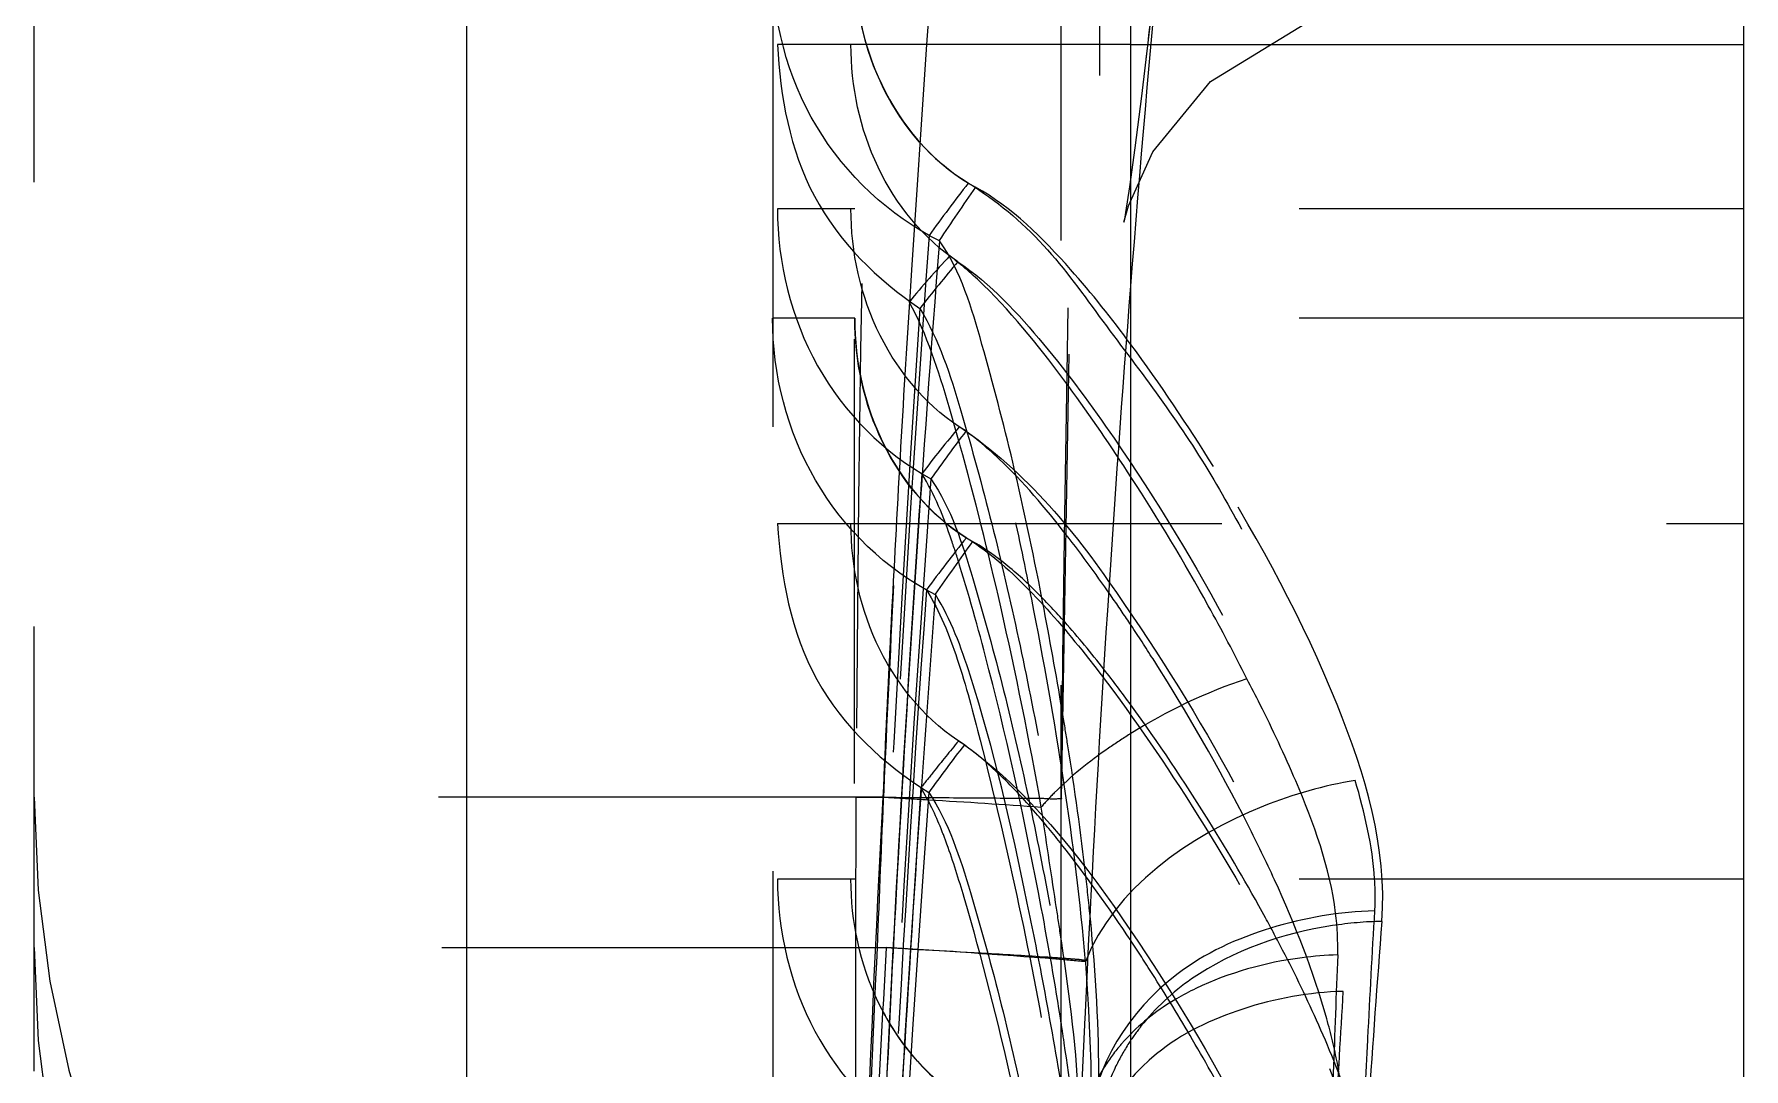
# Model space of a CAD drawing. Header units: millimetres. Extents: x 309 to 11345, y -1340 to 1318.
# Drawn here: x 10480.52 to 10486.8, y -625.11 to -621.3 of the extents above; entities that cross this region are included whole.
import ezdxf

# ---------------------------------------------------------------- set-up
doc = ezdxf.new("R2010")
doc.units = ezdxf.units.MM
doc.header["$LTSCALE"] = 16.335
doc.linetypes.add('HIDDEN', pattern=[0.2, 0.1, -0.1])
doc.layers.get('0').update_dxf_attribs({"linetype": 'CONTINUOUS'})
doc.layers.add('DEFAULT_2', color=8, linetype='HIDDEN')

msp = doc.modelspace()

# ---------------------------------------------------------------- linework, layer by layer
at = {"color": 7, "linetype": 'Continuous'}
for p, q in [((10482.1097, -359.8011), (10482.1097, -644.1785)), ((10486.8039, -631.8375), (10486.8039, -372.1421)), ((10484.5507, -641.2175), (10484.5507, -534.4628)), ((10484.5507, -621.3427), (10486.8039, -621.3427))]:
    msp.add_line(p, q, dxfattribs=at)
for centre, radius, start, end in [((10477.8068, -627.3062), 8.0393, 29.03246, 32.94871), ((10479.033, -626.6285), 6.6383, 26.42998, 29.05411), ((10480.6795, -625.9616), 4.8689, 26.78947, 28.0265), ((10480.6038, -625.9992), 4.9535, 23.18966, 26.7838), ((10566.7514, -627.9326), 81.5045, 177.718675, 178.328836)]:
    msp.add_arc(centre, radius, start, end, dxfattribs=at)
msp.add_open_spline([(10484.9775, -623.6737), (10484.8268, -623.7229), (10484.6819, -623.7928), (10484.5475, -623.8767)], degree=3, dxfattribs=at)
for points, knots in [([(10485.3115, -624.6882), (10485.3127, -624.6369), (10485.3014, -624.4156), (10485.2237, -624.2041), (10485.1571, -624.0487)], [0, 0, 0, 0, 0.233023, 1, 1, 1, 1]), ([(10485.3115, -624.6882), (10485.2677, -624.6892), (10485.089, -624.7035), (10484.9123, -624.7528), (10484.7903, -624.8114)], [0, 0, 0, 0, 0.244543, 1, 1, 1, 1]), ([(10484.7903, -624.8114), (10484.766, -624.8231), (10484.675, -624.8709), (10484.592, -624.9348), (10484.5398, -624.99)], [0, 0, 0, 0, 0.261381, 1, 1, 1, 1])]:
    msp.add_open_spline(points, degree=3, knots=knots, dxfattribs=at)
at = {"layer": 'DEFAULT_2', "color": 8, "linetype": 'HIDDEN'}
for p, q in [((10480.5213, -631.6491), (10480.5213, -372.3306)), ((10483.2527, -516.5696), (10483.2348, -627.3254)), ((10483.5367, -627.3254), (10483.5227, -516.5696)), ((10484.294, -571.4244), (10484.294, -634.6582)), ((10484.5507, -621.3427), (10483.2527, -621.3427)), ((10486.8039, -621.946), (10483.2527, -621.946)), ((10486.8039, -622.3482), (10483.2348, -622.3482)), ((10483.2527, -623.1023), (10486.8039, -623.1023)), ((10483.6402, -624.1078), (10480.5213, -624.1078)), ((10486.8039, -624.4095), (10483.2527, -624.4095)), ((10483.6527, -624.6619), (10480.5213, -624.6608))]:
    msp.add_line(p, q, dxfattribs=at)
for points in [[(10484.2964, -624.1139), (10484.3475, -621.1122), (10484.524, -616.4316), (10484.5507, -615.8253)], [(10484.6644, -620.9097), (10484.5903, -621.5328), (10484.5664, -621.7222), (10484.5469, -621.8659), (10484.5323, -621.9606), (10484.528, -621.9852)], [(10484.543, -621.935), (10484.6325, -621.737), (10484.8437, -621.4783), (10485.1908, -621.2671)], [(10484.528, -621.9852), (10484.5261, -621.9951), (10484.543, -621.935)]]:
    msp.add_lwpolyline(points, dxfattribs=at)
for centre, radius, start, end in [((10590.7643, -628.8711), 107.228, 175.619168, 177.038486), ((10569.8319, -628.9269), 85.5443, 174.639062, 175.509881), ((10489.8779, -626.4345), 7.4896, 142.27699, 144.11268), ((10490.2397, -626.2855), 7.6613, 144.78367, 146.55498), ((10585.3256, -629.4565), 101.7858, 175.823876, 177.300117), ((10581.2953, -629.7309), 97.7484, 175.50169, 176.205174), ((10489.0554, -626.4449), 6.7041, 140.05768, 141.94688), ((10568.8134, -628.8467), 84.5226, 175.510033, 176.320398), ((10586.5281, -628.7351), 102.9927, 176.411367, 176.750513), ((10585.9753, -629.2747), 102.4358, 176.102869, 178.48774), ((10489.1078, -627.0221), 6.7217, 140.50875, 142.38836), ((10489.3807, -626.8851), 6.8214, 142.82392, 144.6569), ((10471.1655, -626.3394), 13.2361, 12.79226, 15.45081), ((10576.7882, -628.2001), 93.2381, 176.73949, 177.112671), ((10585.2057, -629.9485), 101.6657, 176.035777, 176.722004), ((10471.5332, -625.8371), 12.9277, 10.78761, 13.2322), ((10585.7982, -630.461), 102.2587, 175.781666, 178.468293), ((10489.7908, -627.7848), 7.4557, 141.61274, 143.46279), ((10490.0983, -627.6596), 7.5978, 143.76597, 145.5607), ((10582.5756, -629.8169), 99.0316, 176.204546, 176.900471), ((10590.9105, -628.881), 107.3746, 177.037245, 177.439549), ((10585.1979, -630.6186), 101.658, 175.897588, 177.207751), ((10580.164, -630.7759), 96.6156, 175.600547, 176.252734), ((10469.0619, -626.8344), 15.3971, 10.06081, 12.85557), ((10468.71, -626.3863), 15.8037, 9.36845, 10.8279), ((10567.823, -628.7832), 83.5301, 176.320285, 177.204937), ((10479.0303, -627.153), 6.6338, 33.65838, 34.65915), ((10478.539, -627.4795), 7.2237, 32.47945, 33.65448), ((10568.6818, -627.7749), 85.1206, 177.123634, 177.530846), ((10480.4574, -626.7583), 5.069, 36.13318, 37.99406), ((10469.7313, -626.2219), 14.7693, 8.96882, 9.3839), ((10489.3145, -628.073), 6.7949, 142.28042, 144.12511), ((10489.0981, -628.2071), 6.7355, 140.27106, 141.5241), ((10489.0533, -628.172), 6.6785, 141.52084, 142.15056), ((10484.5433, -624.1078), 4.022, 180, 255.69714), ((10556.0933, -628.0534), 72.5604, 176.882912, 178.075327), ((10585.663, -631.5003), 102.1235, 175.839437, 178.447289), ((10586.2423, -628.671), 102.7017, 177.440263, 177.76223), ((10585.0341, -631.0485), 101.4941, 176.059819, 176.746579), ((10585.3433, -629.9565), 101.8036, 176.721933, 177.407861), ((10481.6797, -626.3408), 3.33, 38.1853, 40.75753), ((10583.6086, -629.8727), 100.0661, 176.900566, 177.388337), ((10581.743, -630.8818), 98.1981, 176.251286, 176.896116), ((10470.8171, -627.0422), 13.6416, 8.87245, 10.68069), ((10547.6055, -629.3606), 62.3167, 175.586302, 176.206226), ((10484.5433, -624.6608), 4.022, 180, 255.56), ((10547.0438, -627.7322), 63.4992, 177.227616, 178.045311), ((10480.5213, -685.1476), 60.566, 86.682492, 87.068238), ((10478.4878, -628.6652), 7.2803, 32.47564, 33.59515), ((10559.6388, -628.3752), 75.3358, 177.21135, 177.369736), ((10469.1342, -627.6553), 15.3645, 9.29819, 10.7983), ((10478.138, -628.8889), 7.6954, 30.35593, 32.48271), ((10662.0476, -624.9002), 177.7535, 180.004171, 180.200308), ((10563.3848, -628.5447), 79.0856, 177.371598, 177.983241), ((10473.3338, -626.639), 11.0928, 8.43403, 8.81947), ((10485.0804, -625.5019), 0.7446, 136.5641, 140.73667), ((10485.2374, -625.4626), 0.8268, 141.69799, 147.01478), ((10478.5751, -628.6375), 7.1912, 27.93301, 30.38733)]:
    msp.add_arc(centre, radius, start, end, dxfattribs=at)
for points, knots in [([(10483.8637, -612.4249), (10483.8328, -613.3968), (10483.6951, -617.2901), (10483.5556, -621.1844), (10483.5413, -624.1078)], [0, 0, 0, 0, 0.249602, 1, 1, 1, 1]), ([(10484.5709, -616.5588), (10484.5429, -617.084), (10484.5094, -617.8599), (10484.477, -618.8711), (10484.4591, -619.5719), (10484.4465, -620.2131), (10484.4389, -620.7817), (10484.4358, -621.2666), (10484.4371, -621.6561), (10484.4417, -621.9209), (10484.4489, -622.0753), (10484.4547, -622.1572), (10484.4613, -622.1969), (10484.4688, -622.2389), (10484.4928, -622.218), (10484.4956, -622.18), (10484.5134, -622.1161), (10484.5265, -622.024), (10484.5446, -621.9044), (10484.5722, -621.6919), (10484.6117, -621.3655), (10484.6439, -621.0882), (10484.6618, -620.9346)], [0, 0, 0, 0, 0.22556, 0.333009, 0.433885, 0.526172, 0.608026, 0.677766, 0.733963, 0.775461, 0.790448, 0.801481, 0.808553, 0.811788, 0.813648, 0.819061, 0.828427, 0.841761, 0.859045, 0.880247, 0.933691, 1, 1, 1, 1]), ([(10483.848, -622.0645), (10483.6643, -621.972), (10483.3425, -621.6728), (10483.233, -621.2491), (10483.2348, -621.041)], [0, 0, 0, 0, 0.497057, 1, 1, 1, 1]), ([(10483.9538, -621.8521), (10483.8205, -621.7717), (10483.6043, -621.5176), (10483.5367, -621.1994), (10483.5367, -621.041)], [0, 0, 0, 0, 0.495664, 1, 1, 1, 1]), ([(10483.5367, -621.041), (10483.5367, -621.2044), (10483.6087, -621.533), (10483.8398, -621.7905), (10483.9806, -621.8675)], [0, 0, 0, 0, 0.504461, 1, 1, 1, 1]), ([(10483.2527, -621.3427), (10483.2623, -621.5336), (10483.3336, -621.9249), (10483.6192, -622.2079), (10483.7764, -622.3126)], [0, 0, 0, 0, 0.503026, 1, 1, 1, 1]), ([(10483.9155, -622.1408), (10483.7893, -622.0567), (10483.5867, -621.8056), (10483.5227, -621.4965), (10483.5227, -621.3427)], [0, 0, 0, 0, 0.496451, 1, 1, 1, 1]), ([(10483.9538, -621.8521), (10484.0562, -621.9139), (10484.2409, -622.0702), (10484.4457, -622.3598), (10484.6584, -622.6351), (10484.8483, -622.9186), (10485.0048, -623.2104), (10485.2037, -623.5742), (10485.3177, -623.858), (10485.3758, -624.0466)], [0, 0, 0, 0, 0.135573, 0.2693, 0.401244, 0.529994, 0.655364, 0.776331, 1, 1, 1, 1]), ([(10483.2527, -621.946), (10483.2527, -622.1445), (10483.3497, -622.5473), (10483.6446, -622.8446), (10483.8165, -622.9391)], [0, 0, 0, 0, 0.503047, 1, 1, 1, 1]), ([(10483.9456, -622.7632), (10483.8109, -622.6822), (10483.5919, -622.4267), (10483.5227, -622.1056), (10483.5227, -621.946)], [0, 0, 0, 0, 0.496086, 1, 1, 1, 1]), ([(10484.3843, -624.7129), (10484.3662, -624.4922), (10484.3101, -624.0463), (10484.2108, -623.4908), (10484.1181, -623.0415), (10484.0379, -622.7034), (10483.9604, -622.4221), (10483.8959, -622.1992), (10483.8487, -622.0881), (10483.81, -622.0442)], [0, 0, 0, 0, 0.242399, 0.491353, 0.617497, 0.744414, 0.871883, 0.936014, 1, 1, 1, 1]), ([(10484.1176, -622.878), (10484.0833, -622.7328), (10484.0098, -622.4589), (10483.9274, -622.1762), (10483.8479, -622.0645)], [0, 0, 0, 0, 0.5212, 1, 1, 1, 1]), ([(10484.3231, -622.5994), (10484.2269, -622.4687), (10484.0921, -622.2969), (10483.9294, -622.1521), (10483.8854, -622.1197)], [0, 0, 0, 0, 0.747855, 1, 1, 1, 1]), ([(10483.9155, -622.1408), (10484.0364, -622.2222), (10484.2369, -622.438), (10484.5713, -622.8927), (10484.9207, -623.4705), (10485.236, -624.1408), (10485.3452, -624.6086), (10485.3322, -624.8222)], [0, 0, 0, 0, 0.14129, 0.280575, 0.548311, 0.792627, 1, 1, 1, 1]), ([(10483.9233, -622.8131), (10483.9104, -622.7666), (10483.8596, -622.5884), (10483.8028, -622.4094), (10483.7373, -622.2886)], [0, 0, 0, 0, 0.259913, 1, 1, 1, 1]), ([(10483.8331, -623.3646), (10483.6521, -623.2726), (10483.3394, -622.9704), (10483.2349, -622.5536), (10483.2348, -622.3482)], [0, 0, 0, 0, 0.497068, 1, 1, 1, 1]), ([(10483.9467, -623.1549), (10483.8155, -623.0738), (10483.6032, -622.8206), (10483.5367, -622.5052), (10483.5367, -622.3482)], [0, 0, 0, 0, 0.495699, 1, 1, 1, 1]), ([(10483.5367, -622.3482), (10483.5367, -622.5096), (10483.6073, -622.834), (10483.8322, -623.0902), (10483.9698, -623.1686)], [0, 0, 0, 0, 0.504831, 1, 1, 1, 1]), ([(10483.7764, -622.3126), (10483.8467, -622.4278), (10483.932, -622.6974), (10484.0432, -623.1039), (10484.1404, -623.5251), (10484.2514, -624.08), (10484.3579, -624.748), (10484.3927, -625.2822), (10484.3804, -625.5368)], [0, 0, 0, 0, 0.122756, 0.253402, 0.384809, 0.515451, 0.768182, 1, 1, 1, 1]), ([(10483.9456, -622.7632), (10484.0648, -622.847), (10484.2789, -623.0464), (10484.6084, -623.5056), (10484.8975, -623.9731), (10485.1277, -624.4472), (10485.2683, -624.7834), (10485.3432, -625.1129), (10485.3569, -625.3268), (10485.3612, -625.4287)], [0, 0, 0, 0, 0.141454, 0.280657, 0.548068, 0.673812, 0.792259, 0.901001, 1, 1, 1, 1]), ([(10483.9222, -623.256), (10483.9127, -623.2254), (10483.8756, -623.1101), (10483.8305, -622.9956), (10483.7831, -622.9199)], [0, 0, 0, 0, 0.263906, 1, 1, 1, 1]), ([(10485.4736, -624.5649), (10485.4945, -624.2944), (10485.3134, -623.6949), (10485.0283, -623.1728), (10484.855, -622.8939)], [0, 0, 0, 0, 0.452437, 1, 1, 1, 1]), ([(10483.8165, -622.9391), (10483.8914, -623.0481), (10483.9764, -623.3157), (10484.0871, -623.7164), (10484.1825, -624.1352), (10484.2905, -624.6873), (10484.3929, -625.3522), (10484.4239, -625.8838), (10484.4098, -626.1369)], [0, 0, 0, 0, 0.121226, 0.251771, 0.383327, 0.514279, 0.767607, 1, 1, 1, 1]), ([(10483.2527, -623.1023), (10483.2653, -623.2991), (10483.3374, -623.7045), (10483.6434, -623.9879), (10483.8086, -624.0911)], [0, 0, 0, 0, 0.503085, 1, 1, 1, 1]), ([(10483.9397, -623.9159), (10483.8067, -623.8342), (10483.5909, -623.5796), (10483.5227, -623.2608), (10483.5227, -623.1023)], [0, 0, 0, 0, 0.496159, 1, 1, 1, 1]), ([(10483.9467, -623.1549), (10484.0368, -623.2107), (10484.1945, -623.3548), (10484.4627, -623.6728), (10484.8546, -624.2407), (10485.1434, -624.7538), (10485.2824, -625.1064)], [0, 0, 0, 0, 0.133221, 0.265227, 0.523426, 1, 1, 1, 1]), ([(10483.8003, -623.346), (10483.8494, -623.425), (10483.9227, -623.6095), (10484.025, -624.0004), (10484.1442, -624.5054), (10484.2611, -625.111), (10484.3208, -625.5153), (10484.3448, -625.7155)], [0, 0, 0, 0, 0.114345, 0.241465, 0.497599, 0.752007, 1, 1, 1, 1]), ([(10485.0795, -624.4121), (10485.0486, -624.3445), (10484.9138, -624.0664), (10484.7588, -623.7983), (10484.6328, -623.6004)], [0, 0, 0, 0, 0.240693, 1, 1, 1, 1]), ([(10484.2267, -624.7767), (10484.2089, -624.6834), (10484.1336, -624.3083), (10484.0482, -623.9342), (10483.9606, -623.6602)], [0, 0, 0, 0, 0.248246, 1, 1, 1, 1]), ([(10483.9397, -623.9159), (10484.1739, -624.0833), (10484.5293, -624.5387), (10484.889, -625.1278), (10485.1203, -625.6021), (10485.2609, -625.9382), (10485.337, -626.2676), (10485.351, -626.4817), (10485.3553, -626.5836)], [0, 0, 0, 0, 0.279764, 0.54746, 0.673351, 0.791957, 0.900862, 1, 1, 1, 1]), ([(10484.5475, -623.8767), (10484.5209, -623.8933), (10484.423, -623.9577), (10484.3306, -624.0314), (10484.2701, -624.0925)], [0, 0, 0, 0, 0.266681, 1, 1, 1, 1]), ([(10484.4027, -624.5557), (10484.3976, -624.5034), (10484.3749, -624.2907), (10484.3452, -624.0788), (10484.32, -623.9194)], [0, 0, 0, 0, 0.245369, 1, 1, 1, 1]), ([(10485.3758, -624.0466), (10485.2606, -624.066), (10484.8737, -624.1742), (10484.4899, -624.4434), (10484.3843, -624.7129)], [0, 0, 0, 0, 0.287651, 1, 1, 1, 1]), ([(10485.4479, -624.5265), (10485.4502, -624.4876), (10485.4483, -624.3248), (10485.4105, -624.165), (10485.3759, -624.0466)], [0, 0, 0, 0, 0.24015, 1, 1, 1, 1]), ([(10483.5413, -624.1078), (10483.5398, -624.3612), (10483.5388, -624.8583), (10483.5415, -625.5802), (10483.5462, -626.2456), (10483.5504, -626.7526), (10483.5527, -627.1101), (10483.5538, -627.3359), (10483.5544, -627.5309), (10483.5546, -627.6938), (10483.554, -627.8223), (10483.5538, -627.909), (10483.5521, -627.9581), (10483.5526, -627.9845), (10483.5498, -627.9945), (10483.5512, -628.0055), (10483.5497, -628.0051)], [0, 0, 0, 0, 0.195053, 0.382622, 0.55569, 0.707234, 0.772823, 0.830894, 0.881063, 0.922947, 0.956162, 0.980326, 0.988895, 0.995058, 0.99877, 1, 1, 1, 1]), ([(10483.5413, -624.1078), (10483.6397, -624.1085), (10483.8199, -624.1099), (10484.0368, -624.1108), (10484.1659, -624.1129), (10484.243, -624.1119), (10484.2623, -624.1152), (10484.3004, -624.1126), (10484.2963, -624.1139)], [0, 0, 0, 0, 0.390684, 0.721946, 0.843356, 0.930579, 0.982998, 1, 1, 1, 1]), ([(10483.6402, -624.1078), (10483.6959, -624.111), (10483.89, -624.1226), (10484.084, -624.1347), (10484.2223, -624.1447)], [0, 0, 0, 0, 0.287094, 1, 1, 1, 1]), ([(10483.8753, -624.2807), (10483.8686, -624.262), (10483.8416, -624.1912), (10483.8094, -624.1219), (10483.7799, -624.0743)], [0, 0, 0, 0, 0.26173, 1, 1, 1, 1]), ([(10483.8086, -624.0911), (10483.8826, -624.2013), (10483.9676, -624.4691), (10484.0784, -624.8707), (10484.174, -625.2899), (10484.2826, -625.8423), (10484.3857, -626.5076), (10484.4175, -627.0395), (10484.4038, -627.2929)], [0, 0, 0, 0, 0.12152, 0.252076, 0.383597, 0.514482, 0.767694, 1, 1, 1, 1]), ([(10484.2919, -624.6074), (10484.2864, -624.5701), (10484.263, -624.4159), (10484.2391, -624.2618), (10484.2222, -624.1447)], [0, 0, 0, 0, 0.24144, 1, 1, 1, 1]), ([(10485.1092, -624.6702), (10485.0887, -624.6307), (10485.0032, -624.4699), (10484.911, -624.3126), (10484.8383, -624.1958)], [0, 0, 0, 0, 0.244613, 1, 1, 1, 1]), ([(10483.2527, -624.4095), (10483.2531, -624.6013), (10483.3434, -624.9892), (10483.6177, -625.2851), (10483.7807, -625.382)], [0, 0, 0, 0, 0.502944, 1, 1, 1, 1]), ([(10483.9187, -625.2097), (10483.7917, -625.1259), (10483.5873, -624.8743), (10483.5227, -624.5639), (10483.5227, -624.4095)], [0, 0, 0, 0, 0.496413, 1, 1, 1, 1]), ([(10485.3103, -625.0861), (10485.2996, -625.0312), (10485.2436, -624.7998), (10485.1552, -624.5776), (10485.0795, -624.4121)], [0, 0, 0, 0, 0.234954, 1, 1, 1, 1]), ([(10485.4479, -624.5265), (10485.3185, -624.529), (10485.0607, -624.5743), (10484.6296, -624.7669), (10484.4128, -625.0979), (10484.4012, -625.3092)], [0, 0, 0, 0, 0.27571, 0.54899, 1, 1, 1, 1]), ([(10484.4272, -625.3506), (10484.431, -625.2876), (10484.4391, -625.0224), (10484.4222, -624.7569), (10484.4027, -624.5557)], [0, 0, 0, 0, 0.237645, 1, 1, 1, 1]), ([(10485.3987, -625.6283), (10485.3972, -625.6284), (10485.3997, -625.6183), (10485.397, -625.6082), (10485.3989, -625.5832), (10485.3991, -625.5362), (10485.4023, -625.4532), (10485.4068, -625.3299), (10485.4137, -625.1731), (10485.4267, -624.9017), (10485.4388, -624.6826), (10485.4479, -624.5265)], [0, 0, 0, 0, 0.004226, 0.016793, 0.037599, 0.066519, 0.148191, 0.260789, 0.403291, 0.574674, 1, 1, 1, 1]), ([(10484.3593, -625.3797), (10484.3615, -625.3219), (10484.3582, -625.063), (10484.3215, -624.806), (10484.2919, -624.6074)], [0, 0, 0, 0, 0.223618, 1, 1, 1, 1]), ([(10485.4736, -624.5648), (10485.413, -624.5657), (10485.169, -624.5877), (10484.9266, -624.6713), (10484.7747, -624.7761)], [0, 0, 0, 0, 0.247273, 1, 1, 1, 1]), ([(10483.6527, -624.6619), (10483.6378, -624.9154), (10483.6116, -625.4123), (10483.5811, -626.1336), (10483.5596, -626.7976), (10483.547, -627.3793), (10483.5416, -627.8024), (10483.5402, -628.0839), (10483.539, -628.2473), (10483.5408, -628.375), (10483.5366, -628.4685), (10483.5442, -628.5217), (10483.5365, -628.5488), (10483.5399, -628.5541)], [0, 0, 0, 0, 0.195557, 0.383304, 0.556166, 0.707317, 0.831532, 0.882096, 0.924197, 0.957259, 0.980939, 0.995194, 1, 1, 1, 1]), ([(10484.3842, -624.7129), (10484.348, -624.7093), (10484.1043, -624.6893), (10483.8604, -624.6737), (10483.6528, -624.6608)], [0, 0, 0, 0, 0.149081, 1, 1, 1, 1]), ([(10484.2948, -624.7002), (10484.2775, -624.6989), (10484.188, -624.6926), (10484.0985, -624.6873), (10484.0262, -624.6831)], [0, 0, 0, 0, 0.192645, 1, 1, 1, 1]), ([(10484.3922, -624.71), (10484.3933, -624.7084), (10484.3782, -624.7087), (10484.3672, -624.7052), (10484.3323, -624.7034), (10484.3091, -624.7012), (10484.2948, -624.7002)], [0, 0, 0, 0, 0.058516, 0.245202, 0.559451, 1, 1, 1, 1]), ([(10484.3843, -624.7129), (10484.3878, -624.7635), (10484.401, -624.9619), (10484.4086, -625.1612), (10484.4013, -625.3093)], [0, 0, 0, 0, 0.254923, 1, 1, 1, 1]), ([(10485.3322, -624.8222), (10485.2071, -624.8245), (10484.963, -624.8706), (10484.5716, -625.0536), (10484.3884, -625.3527), (10484.3804, -625.5368)], [0, 0, 0, 0, 0.291976, 0.56996, 1, 1, 1, 1]), ([(10485.2732, -625.9359), (10485.2745, -625.9364), (10485.2729, -625.9256), (10485.276, -625.917), (10485.276, -625.8917), (10485.2792, -625.8451), (10485.2824, -625.7611), (10485.2884, -625.6365), (10485.2959, -625.4774), (10485.3099, -625.2023), (10485.3225, -624.9803), (10485.3322, -624.8221)], [0, 0, 0, 0, 0.003906, 0.015955, 0.036206, 0.064699, 0.146044, 0.258848, 0.401876, 0.573897, 1, 1, 1, 1]), ([(10484.5039, -625.0307), (10484.4821, -625.0574), (10484.4087, -625.1611), (10484.3637, -625.2874), (10484.3594, -625.3798)], [0, 0, 0, 0, 0.271797, 1, 1, 1, 1]), ([(10484.5439, -625.0125), (10484.5265, -625.0393), (10484.4672, -625.1435), (10484.432, -625.2627), (10484.4273, -625.3506)], [0, 0, 0, 0, 0.266368, 1, 1, 1, 1]), ([(10485.4424, -625.8055), (10485.4457, -625.7489), (10485.4337, -625.5072), (10485.3498, -625.2772), (10485.2824, -625.1064)], [0, 0, 0, 0, 0.235916, 1, 1, 1, 1]), ([(10485.3372, -625.4165), (10485.3386, -625.39), (10485.3402, -625.2793), (10485.3263, -625.1687), (10485.3103, -625.0861)], [0, 0, 0, 0, 0.239902, 1, 1, 1, 1])]:
    msp.add_open_spline(points, degree=3, knots=knots, dxfattribs=at)
for points in [[(10484.551, -615.7801), (10484.4279, -618.5566), (10484.3132, -621.3348), (10484.2963, -624.1139)], [(10484.33, -622.1695), (10484.2278, -622.0544), (10484.1157, -621.9413), (10483.9806, -621.8675)], [(10483.8854, -622.1197), (10483.8346, -622.1747), (10483.7842, -622.2301), (10483.7374, -622.2886)], [(10484.5516, -622.4451), (10484.4814, -622.3504), (10484.4083, -622.2576), (10484.33, -622.1695)], [(10484.855, -622.8939), (10484.7597, -622.7405), (10484.659, -622.5903), (10484.5516, -622.4451)], [(10484.5531, -622.9337), (10484.4796, -622.8202), (10484.4033, -622.7083), (10484.3231, -622.5994)], [(10484.066, -622.8646), (10484.0208, -622.8219), (10483.9726, -622.7817), (10483.9206, -622.7475)], [(10484.3139, -623.144), (10484.2373, -623.0458), (10484.1566, -622.9501), (10484.066, -622.8646)], [(10484.0917, -623.253), (10484.0532, -623.222), (10484.0127, -623.1932), (10483.9698, -623.1686)], [(10484.4869, -623.3804), (10484.4314, -623.3001), (10484.374, -623.221), (10484.3139, -623.144)], [(10484.03, -623.6399), (10483.9969, -623.5112), (10483.9616, -623.383), (10483.9222, -623.256)], [(10484.2109, -623.361), (10484.173, -623.3231), (10484.1334, -623.2867), (10484.0917, -623.253)], [(10484.3082, -623.4645), (10484.2767, -623.4291), (10484.2444, -623.3944), (10484.2109, -623.361)], [(10483.9606, -623.6602), (10483.9279, -623.5579), (10483.8909, -623.4548), (10483.8331, -623.3642)], [(10484.4521, -623.638), (10484.4058, -623.5788), (10484.358, -623.5207), (10484.3082, -623.4645)], [(10484.2223, -624.5139), (10484.1673, -624.2207), (10484.1043, -623.9288), (10484.03, -623.6399)], [(10484.8383, -624.1958), (10484.7477, -624.0504), (10484.6524, -623.9077), (10484.5513, -623.7693)], [(10484.063, -624.0196), (10484.0179, -623.9768), (10483.9699, -623.9365), (10483.9181, -623.9022)], [(10484.2021, -624.1667), (10484.158, -624.1157), (10484.112, -624.066), (10484.063, -624.0196)], [(10484.2701, -624.0925), (10484.2535, -624.1093), (10484.2375, -624.1266), (10484.2223, -624.1446)], [(10483.9384, -624.4764), (10483.9188, -624.4107), (10483.8987, -624.3451), (10483.8753, -624.2807)], [(10484.552, -624.6368), (10484.4714, -624.5156), (10484.3873, -624.3965), (10484.2971, -624.2821)], [(10484.115, -625.164), (10484.0631, -624.9331), (10484.0058, -624.7032), (10483.9384, -624.4764)], [(10485.2418, -624.9455), (10485.2005, -624.8524), (10485.156, -624.7607), (10485.1092, -624.6702)], [(10484.7747, -624.7761), (10484.7048, -624.8244), (10484.6412, -624.8835), (10484.5886, -624.9502)], [(10483.629, -624.8738), (10483.6616, -624.9402), (10483.7023, -625.0033), (10483.7501, -625.0596)], [(10485.3605, -625.2477), (10485.326, -625.1451), (10485.2857, -625.0444), (10485.2418, -624.9455)], [(10483.7501, -625.0596), (10483.7943, -625.1117), (10483.8453, -625.1587), (10483.9012, -625.1978)], [(10484.3606, -625.4432), (10484.3463, -625.2991), (10484.3279, -625.1553), (10484.3066, -625.012)]]:
    msp.add_open_spline(points, degree=3, dxfattribs=at)

doc.saveas('drawing.dxf')
